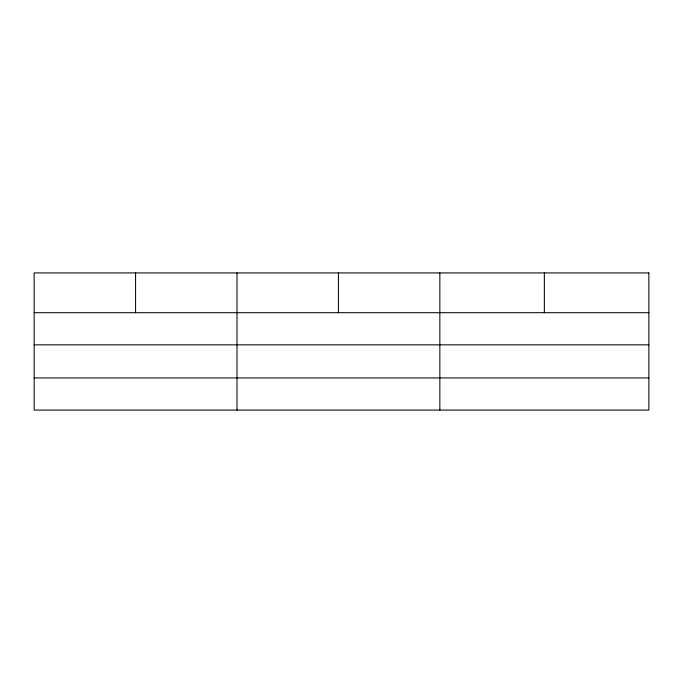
<?xml version="1.0" encoding="UTF-8"?>
<svg xmlns="http://www.w3.org/2000/svg" width="683" height="683" viewBox="0 0 683 683"><rect width="100%" height="100%" fill="white"/><g stroke="black" fill="none" stroke-linecap="round" stroke-linejoin="round"><path stroke-width="1.02" d="M34.15 312.694L648.85 312.694M34.15 344.83L648.85 344.83M34.15 377.938L648.85 377.938M544.351 272.918L544.351 312.694M439.852 272.918L439.852 410.082M338.426 272.918L338.426 312.694M237.001 272.918L237.001 410.082M135.576 272.918L135.576 312.694M648.85 272.918L34.15 272.918L34.15 410.082L648.85 410.082L648.85 272.918"/></g></svg>
